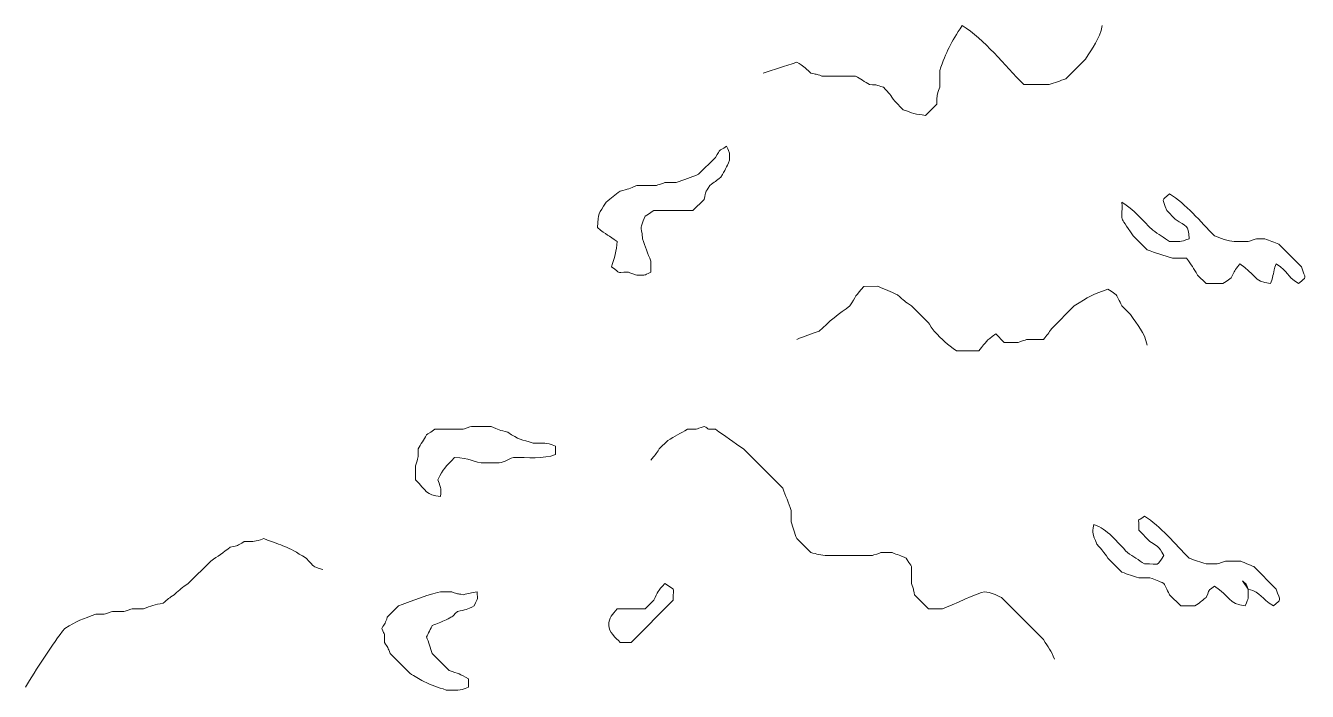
# Model space of a CAD drawing. Header units: millimetres. Extents: x -6423 to -1759, y 6 to 2012.
# Drawn here: x -5551.9 to -5371.2, y 785.4 to 879.3 of the extents above; entities that cross this region are included whole.
import ezdxf

# ---------------------------------------------------------------- set-up
doc = ezdxf.new("R2010")
doc.units = ezdxf.units.MM
doc.header["$MEASUREMENT"] = 0
doc.layers.add('layer 1', color=7, linetype='Continuous')

msp = doc.modelspace()

# ---------------------------------------------------------------- linework, layer by layer
at = {"layer": 'layer 1', "color": 177, "lineweight": 9}
for points, knots in [([(-5400.1433, 879.2982), (-5400.5517, 877.3586), (-5401.5057, 876.2399), (-5402.5147, 874.5534), (-5402.5147, 874.5534), (-5402.5147, 874.5534), (-5405.2825, 871.7875), (-5405.2825, 871.7875), (-5405.2825, 871.7875), (-5406.0738, 871.513), (-5406.8622, 871.2702), (-5407.6542, 870.9965), (-5407.6542, 870.9965), (-5407.6542, 870.9965), (-5411.212, 870.9965), (-5411.212, 870.9965), (-5411.212, 870.9965), (-5413.9154, 873.7002), (-5416.7654, 877.375), (-5419.9084, 879.2977), (-5419.9084, 879.2977), (-5421.4754, 876.9009), (-5422.1496, 875.6342), (-5423.0714, 872.9732), (-5423.0714, 872.9732), (-5423.0714, 872.9732), (-5423.0714, 870.6018), (-5423.0714, 870.6018), (-5423.0714, 870.6018), (-5423.5236, 869.2048), (-5423.4329, 869.7836), (-5423.4664, 868.2298), (-5423.4664, 868.2298), (-5423.4664, 868.2298), (-5425.0479, 866.6477), (-5425.0479, 866.6477), (-5425.0479, 866.6477), (-5426.5084, 866.7598), (-5426.9174, 866.9913), (-5428.2104, 867.4388), (-5428.2104, 867.4388), (-5428.2104, 867.4388), (-5429.3959, 868.624), (-5429.3959, 868.624), (-5429.3959, 868.624), (-5430.04, 869.5877), (-5430.1223, 869.6752), (-5430.9777, 870.6018), (-5430.9777, 870.6018), (-5432.1381, 870.9859), (-5431.7043, 870.9005), (-5432.9541, 870.9962), (-5432.9541, 870.9962), (-5433.6405, 871.4012), (-5434.2469, 871.7727), (-5434.9309, 872.1825), (-5434.9309, 872.1825), (-5434.9309, 872.1825), (-5439.6744, 872.182), (-5439.6744, 872.182), (-5439.6744, 872.182), (-5440.6457, 872.5313), (-5440.3515, 872.4032), (-5441.2556, 872.578), (-5441.2556, 872.578), (-5442.2599, 873.5813), (-5442.1408, 873.4914), (-5443.2324, 874.1587), (-5443.2324, 874.1587), (-5444.9344, 873.4763), (-5446.4236, 873.1797), (-5447.9764, 872.5775)], [0, 0, 0, 0, 0.05263158, 0.05263158, 0.05263158, 0.05263158, 0.10526316, 0.10526316, 0.10526316, 0.10526316, 0.15789474, 0.15789474, 0.15789474, 0.15789474, 0.21052632, 0.21052632, 0.21052632, 0.21052632, 0.26315789, 0.26315789, 0.26315789, 0.26315789, 0.31578947, 0.31578947, 0.31578947, 0.31578947, 0.36842105, 0.36842105, 0.36842105, 0.36842105, 0.42105263, 0.42105263, 0.42105263, 0.42105263, 0.47368421, 0.47368421, 0.47368421, 0.47368421, 0.52631579, 0.52631579, 0.52631579, 0.52631579, 0.57894737, 0.57894737, 0.57894737, 0.57894737, 0.63157895, 0.63157895, 0.63157895, 0.63157895, 0.68421053, 0.68421053, 0.68421053, 0.68421053, 0.73684211, 0.73684211, 0.73684211, 0.73684211, 0.78947368, 0.78947368, 0.78947368, 0.78947368, 0.84210526, 0.84210526, 0.84210526, 0.84210526, 0.89473684, 0.89473684, 0.89473684, 0.89473684, 1, 1, 1, 1]), ([(-5470.1138, 854.3936), (-5469.3815, 854.9842), (-5468.8679, 855.3815), (-5468.1373, 855.974), (-5468.1373, 855.974), (-5466.956, 856.2232), (-5466.8455, 856.3321), (-5465.765, 856.7653), (-5465.765, 856.7653), (-5465.765, 856.7653), (-5462.997, 856.7648), (-5462.997, 856.7648), (-5462.997, 856.7648), (-5462.9743, 856.7766), (-5461.8785, 857.1363), (-5461.8123, 857.1608), (-5461.8123, 857.1608), (-5461.8123, 857.1608), (-5460.2308, 857.16), (-5460.2308, 857.16), (-5460.2308, 857.16), (-5459.1036, 857.551), (-5458.1702, 857.9046), (-5457.0686, 858.3465), (-5457.0686, 858.3465), (-5457.0686, 858.3465), (-5454.6966, 860.718), (-5454.6966, 860.718), (-5454.6966, 860.718), (-5453.7824, 862.0846), (-5454.4416, 861.4202), (-5453.1151, 862.3), (-5453.1151, 862.3), (-5452.6141, 861.0373), (-5452.7544, 861.9222), (-5452.7201, 860.3228), (-5452.7201, 860.3228), (-5453.1459, 859.262), (-5453.312, 858.943), (-5453.9058, 857.9513), (-5453.9058, 857.9513), (-5454.6167, 857.3894), (-5454.7646, 857.2483), (-5455.4871, 856.7648), (-5455.4871, 856.7648), (-5456.1882, 855.5761), (-5456.0025, 856.0935), (-5456.2778, 854.7885), (-5456.2778, 854.7885), (-5456.2778, 854.7885), (-5457.8588, 853.2073), (-5457.8588, 853.2073), (-5457.8588, 853.2073), (-5457.8588, 853.2073), (-5463.393, 853.207), (-5463.393, 853.207), (-5463.393, 853.207), (-5463.4397, 853.1822), (-5464.5118, 852.46), (-5464.5795, 852.4165), (-5464.5795, 852.4165), (-5465.485, 850.3733), (-5465.0932, 851.4088), (-5464.974, 849.2543), (-5464.974, 849.2543), (-5464.5846, 848.1271), (-5464.2307, 847.1937), (-5463.7885, 846.0913), (-5463.7885, 846.0913), (-5463.7885, 846.0913), (-5463.7885, 844.5106), (-5463.7885, 844.5106), (-5463.7885, 844.5106), (-5465.0507, 844.0093), (-5464.1658, 844.1504), (-5465.7653, 844.1153), (-5465.7653, 844.1153), (-5465.789, 844.1256), (-5466.8851, 844.4863), (-5466.9515, 844.5109), (-5466.9515, 844.5109), (-5469.0738, 844.557), (-5467.8016, 844.2176), (-5469.3233, 845.3013), (-5469.3233, 845.3013), (-5468.9417, 846.4752), (-5468.6325, 847.556), (-5468.5323, 848.8585), (-5468.5323, 848.8585), (-5469.7499, 849.7527), (-5470.0797, 849.7355), (-5471.2995, 850.835), (-5471.2995, 850.835), (-5471.2534, 852.9315), (-5471.1244, 852.68), (-5470.1138, 854.3936)], [0, 0, 0, 0, 0.04, 0.04, 0.04, 0.04, 0.08, 0.08, 0.08, 0.08, 0.12, 0.12, 0.12, 0.12, 0.16, 0.16, 0.16, 0.16, 0.2, 0.2, 0.2, 0.2, 0.24, 0.24, 0.24, 0.24, 0.28, 0.28, 0.28, 0.28, 0.32, 0.32, 0.32, 0.32, 0.36, 0.36, 0.36, 0.36, 0.4, 0.4, 0.4, 0.4, 0.44, 0.44, 0.44, 0.44, 0.48, 0.48, 0.48, 0.48, 0.52, 0.52, 0.52, 0.52, 0.56, 0.56, 0.56, 0.56, 0.6, 0.6, 0.6, 0.6, 0.64, 0.64, 0.64, 0.64, 0.68, 0.68, 0.68, 0.68, 0.72, 0.72, 0.72, 0.72, 0.76, 0.76, 0.76, 0.76, 0.8, 0.8, 0.8, 0.8, 0.84, 0.84, 0.84, 0.84, 0.88, 0.88, 0.88, 0.88, 0.92, 0.92, 0.92, 0.92, 1, 1, 1, 1]), ([(-5397.3752, 854.3928), (-5395.7486, 853.3974), (-5394.4675, 851.8805), (-5393.0275, 850.4401), (-5393.0275, 850.4401), (-5392.2262, 849.9167), (-5391.4563, 849.383), (-5390.6555, 848.8585), (-5390.6555, 848.8585), (-5388.9854, 848.8585), (-5389.3388, 848.6916), (-5387.888, 849.2554), (-5387.888, 849.2554), (-5388.0916, 851.3197), (-5388.1456, 850.8593), (-5389.8653, 852.021), (-5389.8653, 852.021), (-5389.8653, 852.021), (-5391.0511, 853.2073), (-5391.0511, 853.2073), (-5391.0511, 853.2073), (-5391.6538, 855.0675), (-5391.8956, 854.5138), (-5390.6555, 855.5793), (-5390.6555, 855.5793), (-5388.3787, 854.1866), (-5386.3126, 851.6316), (-5384.3303, 849.6496), (-5384.3303, 849.6496), (-5383.5986, 849.3959), (-5382.3195, 848.8596), (-5381.5631, 848.8593), (-5381.5631, 848.8593), (-5381.5631, 848.8593), (-5379.5863, 848.8585), (-5379.5863, 848.8585), (-5379.5863, 848.8585), (-5379.5628, 848.8696), (-5378.467, 849.2309), (-5378.4008, 849.2543), (-5378.4008, 849.2543), (-5378.4008, 849.2543), (-5377.2146, 849.2546), (-5377.2146, 849.2546), (-5377.2146, 849.2546), (-5376.5662, 848.988), (-5375.8891, 848.7254), (-5375.2378, 848.4633), (-5375.2378, 848.4633), (-5375.2378, 848.4633), (-5372.0759, 845.3008), (-5372.0759, 845.3008), (-5372.0759, 845.3008), (-5371.4726, 843.4414), (-5371.2308, 843.9941), (-5372.4708, 842.9291), (-5372.4708, 842.9291), (-5374.402, 844.137), (-5373.7017, 844.4879), (-5375.6339, 845.6963), (-5375.6339, 845.6963), (-5376.1657, 844.3252), (-5375.8915, 844.3012), (-5376.4243, 842.9291), (-5376.4243, 842.9291), (-5378.8438, 843.168), (-5378.6018, 844.3679), (-5380.7723, 845.6963), (-5380.7723, 845.6963), (-5381.601, 844.5591), (-5381.374, 844.9201), (-5381.9586, 843.7196), (-5381.9586, 843.7196), (-5382.005, 843.6937), (-5383.0771, 842.9723), (-5383.1448, 842.9291), (-5383.1448, 842.9291), (-5383.1448, 842.9291), (-5385.5166, 842.9293), (-5385.5166, 842.9293), (-5385.5166, 842.9293), (-5385.5166, 842.9293), (-5386.7023, 844.1148), (-5386.7023, 844.1148), (-5386.7023, 844.1148), (-5387.3312, 845.165), (-5387.4775, 845.4661), (-5388.2838, 846.4868), (-5388.2838, 846.4868), (-5388.2838, 846.4868), (-5390.2603, 846.4868), (-5390.2603, 846.4868), (-5390.2603, 846.4868), (-5391.4429, 846.8963), (-5392.6357, 847.2646), (-5393.818, 847.6728), (-5393.818, 847.6728), (-5393.818, 847.6728), (-5395.7948, 849.6496), (-5395.7948, 849.6496), (-5395.7948, 849.6496), (-5397.9405, 852.9312), (-5397.2634, 851.2498), (-5397.3752, 854.3928)], [0, 0, 0, 0, 0.03703704, 0.03703704, 0.03703704, 0.03703704, 0.07407407, 0.07407407, 0.07407407, 0.07407407, 0.11111111, 0.11111111, 0.11111111, 0.11111111, 0.14814815, 0.14814815, 0.14814815, 0.14814815, 0.18518519, 0.18518519, 0.18518519, 0.18518519, 0.22222222, 0.22222222, 0.22222222, 0.22222222, 0.25925926, 0.25925926, 0.25925926, 0.25925926, 0.2962963, 0.2962963, 0.2962963, 0.2962963, 0.33333333, 0.33333333, 0.33333333, 0.33333333, 0.37037037, 0.37037037, 0.37037037, 0.37037037, 0.40740741, 0.40740741, 0.40740741, 0.40740741, 0.44444444, 0.44444444, 0.44444444, 0.44444444, 0.48148148, 0.48148148, 0.48148148, 0.48148148, 0.51851852, 0.51851852, 0.51851852, 0.51851852, 0.55555556, 0.55555556, 0.55555556, 0.55555556, 0.59259259, 0.59259259, 0.59259259, 0.59259259, 0.62962963, 0.62962963, 0.62962963, 0.62962963, 0.66666667, 0.66666667, 0.66666667, 0.66666667, 0.7037037, 0.7037037, 0.7037037, 0.7037037, 0.74074074, 0.74074074, 0.74074074, 0.74074074, 0.77777778, 0.77777778, 0.77777778, 0.77777778, 0.81481481, 0.81481481, 0.81481481, 0.81481481, 0.85185185, 0.85185185, 0.85185185, 0.85185185, 0.88888889, 0.88888889, 0.88888889, 0.88888889, 0.92592593, 0.92592593, 0.92592593, 0.92592593, 1, 1, 1, 1]), ([(-5393.818, 834.2321), (-5394.2172, 836.1266), (-5395.1364, 836.9698), (-5396.1898, 838.5811), (-5396.1898, 838.5811), (-5396.1898, 838.5811), (-5397.3758, 839.7671), (-5397.3758, 839.7671), (-5397.3758, 839.7671), (-5397.4796, 840.0089), (-5398.0463, 841.0947), (-5398.1668, 841.3478), (-5398.1668, 841.3478), (-5398.2129, 841.3739), (-5399.2853, 842.0959), (-5399.3525, 842.1389), (-5399.3525, 842.1389), (-5401.6544, 841.3415), (-5402.0153, 841.1271), (-5404.0962, 839.7671), (-5404.0962, 839.7671), (-5404.0962, 839.7671), (-5407.2582, 836.6044), (-5407.2582, 836.6044), (-5407.2582, 836.6044), (-5407.7378, 835.8563), (-5407.8662, 835.7393), (-5408.4447, 835.0231), (-5408.4447, 835.0231), (-5408.4447, 835.0231), (-5410.8167, 835.0229), (-5410.8167, 835.0229), (-5410.8167, 835.0229), (-5410.8405, 835.0121), (-5411.9365, 834.6513), (-5412.0025, 834.6279), (-5412.0025, 834.6279), (-5412.0025, 834.6279), (-5413.979, 834.6276), (-5413.979, 834.6276), (-5413.979, 834.6276), (-5413.979, 834.6276), (-5415.1647, 835.8136), (-5415.1647, 835.8136), (-5415.1647, 835.8136), (-5416.6861, 834.7621), (-5416.3778, 834.8699), (-5417.5367, 833.4414), (-5417.5367, 833.4414), (-5417.5367, 833.4414), (-5420.6997, 833.4414), (-5420.6997, 833.4414), (-5420.6997, 833.4414), (-5422.0716, 834.3687), (-5422.6221, 834.9693), (-5423.8619, 836.2086), (-5423.8619, 836.2086), (-5423.8867, 836.255), (-5424.6089, 837.3279), (-5424.6524, 837.3949), (-5424.6524, 837.3949), (-5424.6524, 837.3949), (-5427.0241, 839.7671), (-5427.0241, 839.7671), (-5427.0241, 839.7671), (-5427.9873, 840.4105), (-5428.0754, 840.4935), (-5429.0012, 841.3476), (-5429.0012, 841.3476), (-5429.9667, 841.7354), (-5430.8023, 842.146), (-5431.7676, 842.5341), (-5431.7676, 842.5341), (-5431.7676, 842.5341), (-5433.7449, 842.5333), (-5433.7449, 842.5333), (-5433.7449, 842.5333), (-5434.9319, 841.2476), (-5434.9072, 841.1266), (-5435.7214, 839.7666), (-5435.7214, 839.7666), (-5437.1774, 838.7828), (-5438.7431, 837.5069), (-5440.0691, 836.2086), (-5440.0691, 836.2086), (-5441.2545, 835.7988), (-5442.0788, 835.5589), (-5443.2324, 835.0229)], [0, 0, 0, 0, 0.04347826, 0.04347826, 0.04347826, 0.04347826, 0.08695652, 0.08695652, 0.08695652, 0.08695652, 0.13043478, 0.13043478, 0.13043478, 0.13043478, 0.17391304, 0.17391304, 0.17391304, 0.17391304, 0.2173913, 0.2173913, 0.2173913, 0.2173913, 0.26086957, 0.26086957, 0.26086957, 0.26086957, 0.30434783, 0.30434783, 0.30434783, 0.30434783, 0.34782609, 0.34782609, 0.34782609, 0.34782609, 0.39130435, 0.39130435, 0.39130435, 0.39130435, 0.43478261, 0.43478261, 0.43478261, 0.43478261, 0.47826087, 0.47826087, 0.47826087, 0.47826087, 0.52173913, 0.52173913, 0.52173913, 0.52173913, 0.56521739, 0.56521739, 0.56521739, 0.56521739, 0.60869565, 0.60869565, 0.60869565, 0.60869565, 0.65217391, 0.65217391, 0.65217391, 0.65217391, 0.69565217, 0.69565217, 0.69565217, 0.69565217, 0.73913043, 0.73913043, 0.73913043, 0.73913043, 0.7826087, 0.7826087, 0.7826087, 0.7826087, 0.82608696, 0.82608696, 0.82608696, 0.82608696, 0.86956522, 0.86956522, 0.86956522, 0.86956522, 0.91304348, 0.91304348, 0.91304348, 0.91304348, 1, 1, 1, 1]), ([(-5496.5999, 819.6054), (-5496.1949, 820.2915), (-5495.8234, 820.8985), (-5495.4139, 821.5827), (-5495.4139, 821.5827), (-5495.3667, 821.6077), (-5494.2952, 822.3297), (-5494.2274, 822.3729), (-5494.2274, 822.3729), (-5494.2274, 822.3729), (-5490.2742, 822.3729), (-5490.2742, 822.3729), (-5490.2742, 822.3729), (-5490.251, 822.3837), (-5489.1549, 822.7447), (-5489.0887, 822.7682), (-5489.0887, 822.7682), (-5489.0887, 822.7682), (-5486.3214, 822.7682), (-5486.3214, 822.7682), (-5486.3214, 822.7682), (-5485.2414, 822.3344), (-5485.1304, 822.2263), (-5483.9494, 821.9779), (-5483.9494, 821.9779), (-5482.4312, 820.8629), (-5482.0689, 820.9765), (-5480.3917, 820.3964), (-5480.3917, 820.3964), (-5478.6797, 820.3962), (-5478.7424, 820.5886), (-5477.2295, 820.0001), (-5477.2295, 820.0001), (-5477.2295, 820.0001), (-5477.2295, 818.8149), (-5477.2295, 818.8149), (-5477.2295, 818.8149), (-5478.9347, 818.1531), (-5481.1954, 818.4197), (-5483.159, 818.4199), (-5483.159, 818.4199), (-5484.0288, 818.0708), (-5484.6118, 817.6292), (-5485.531, 817.6281), (-5485.531, 817.6281), (-5485.531, 817.6281), (-5487.1125, 817.6292), (-5487.1125, 817.6292), (-5487.1125, 817.6292), (-5488.9052, 817.6289), (-5489.2954, 818.3725), (-5491.4602, 818.4199), (-5491.4602, 818.4199), (-5492.8373, 817.0117), (-5492.9728, 816.8635), (-5493.8322, 815.2567), (-5493.8322, 815.2567), (-5493.3067, 813.7374), (-5493.3815, 814.1983), (-5493.4372, 812.8852), (-5493.4372, 812.8852), (-5495.526, 813.0919), (-5495.411, 813.6733), (-5496.9944, 815.2567), (-5496.9944, 815.2567), (-5496.9944, 815.2567), (-5496.9946, 817.2339), (-5496.9946, 817.2339), (-5496.9946, 817.2339), (-5496.5712, 818.541), (-5496.5999, 818.1133), (-5496.5999, 819.6054)], [0, 0, 0, 0, 0.05263158, 0.05263158, 0.05263158, 0.05263158, 0.10526316, 0.10526316, 0.10526316, 0.10526316, 0.15789474, 0.15789474, 0.15789474, 0.15789474, 0.21052632, 0.21052632, 0.21052632, 0.21052632, 0.26315789, 0.26315789, 0.26315789, 0.26315789, 0.31578947, 0.31578947, 0.31578947, 0.31578947, 0.36842105, 0.36842105, 0.36842105, 0.36842105, 0.42105263, 0.42105263, 0.42105263, 0.42105263, 0.47368421, 0.47368421, 0.47368421, 0.47368421, 0.52631579, 0.52631579, 0.52631579, 0.52631579, 0.57894737, 0.57894737, 0.57894737, 0.57894737, 0.63157895, 0.63157895, 0.63157895, 0.63157895, 0.68421053, 0.68421053, 0.68421053, 0.68421053, 0.73684211, 0.73684211, 0.73684211, 0.73684211, 0.78947368, 0.78947368, 0.78947368, 0.78947368, 0.84210526, 0.84210526, 0.84210526, 0.84210526, 0.89473684, 0.89473684, 0.89473684, 0.89473684, 1, 1, 1, 1]), ([(-5406.8632, 789.9568), (-5407.4072, 791.2435), (-5407.6819, 791.5588), (-5408.445, 792.7245), (-5408.445, 792.7245), (-5408.445, 792.7245), (-5414.3742, 798.654), (-5414.3742, 798.654), (-5414.3742, 798.654), (-5415.2443, 799.0026), (-5415.827, 799.445), (-5416.7462, 799.4442), (-5416.7462, 799.4442), (-5417.4842, 799.4455), (-5421.4119, 797.5099), (-5422.6762, 797.0733), (-5422.6762, 797.0733), (-5422.6762, 797.0733), (-5424.6524, 797.0725), (-5424.6524, 797.0725), (-5424.6524, 797.0725), (-5424.6524, 797.0725), (-5426.6292, 799.0498), (-5426.6292, 799.0498), (-5426.6292, 799.0498), (-5426.8071, 799.8988), (-5426.7254, 799.7292), (-5427.0241, 800.6315), (-5427.0241, 800.6315), (-5427.0241, 800.6315), (-5427.0241, 803.0022), (-5427.0241, 803.0022), (-5427.0241, 803.0022), (-5427.0495, 803.0486), (-5427.7714, 804.1218), (-5427.8152, 804.1882), (-5427.8152, 804.1882), (-5428.6173, 804.57), (-5428.9455, 804.686), (-5429.7914, 804.979), (-5429.7914, 804.979), (-5429.7914, 804.979), (-5431.3729, 804.979), (-5431.3729, 804.979), (-5431.3729, 804.979), (-5431.3966, 804.9687), (-5432.4922, 804.6077), (-5432.5592, 804.5832), (-5432.5592, 804.5832), (-5432.5592, 804.5832), (-5434.9309, 804.5832), (-5434.9309, 804.5832), (-5434.9309, 804.5832), (-5434.9309, 804.5832), (-5438.8836, 804.5832), (-5438.8836, 804.5832), (-5438.8836, 804.5832), (-5439.8318, 804.584), (-5440.3797, 804.8136), (-5441.2556, 804.9792), (-5441.2556, 804.9792), (-5441.2556, 804.9792), (-5443.2324, 806.9552), (-5443.2324, 806.9552), (-5443.2324, 806.9552), (-5443.506, 807.7473), (-5443.7489, 808.5364), (-5444.0228, 809.328), (-5444.0228, 809.328), (-5444.0228, 809.328), (-5444.0228, 810.9095), (-5444.0228, 810.9095), (-5444.0228, 810.9095), (-5444.4128, 812.0362), (-5444.7667, 812.969), (-5445.2083, 814.0709), (-5445.2083, 814.0709), (-5445.2083, 814.0709), (-5450.7431, 819.6059), (-5450.7431, 819.6059), (-5450.7431, 819.6059), (-5452.0852, 820.5127), (-5453.3384, 821.4849), (-5454.696, 822.3729), (-5454.696, 822.3729), (-5456.2232, 822.3729), (-5455.4726, 822.4481), (-5456.2768, 822.7682), (-5456.2768, 822.7682), (-5457.6732, 822.3165), (-5457.0952, 822.4069), (-5458.6495, 822.3729), (-5458.6495, 822.3729), (-5459.6167, 821.7936), (-5460.4499, 821.371), (-5461.4165, 820.7922), (-5461.4165, 820.7922), (-5461.4165, 820.7922), (-5462.602, 819.6054), (-5462.602, 819.6054), (-5462.602, 819.6054), (-5463.0816, 818.8576), (-5463.2103, 818.7406), (-5463.7885, 818.0242)], [0, 0, 0, 0, 0.03703704, 0.03703704, 0.03703704, 0.03703704, 0.07407407, 0.07407407, 0.07407407, 0.07407407, 0.11111111, 0.11111111, 0.11111111, 0.11111111, 0.14814815, 0.14814815, 0.14814815, 0.14814815, 0.18518519, 0.18518519, 0.18518519, 0.18518519, 0.22222222, 0.22222222, 0.22222222, 0.22222222, 0.25925926, 0.25925926, 0.25925926, 0.25925926, 0.2962963, 0.2962963, 0.2962963, 0.2962963, 0.33333333, 0.33333333, 0.33333333, 0.33333333, 0.37037037, 0.37037037, 0.37037037, 0.37037037, 0.40740741, 0.40740741, 0.40740741, 0.40740741, 0.44444444, 0.44444444, 0.44444444, 0.44444444, 0.48148148, 0.48148148, 0.48148148, 0.48148148, 0.51851852, 0.51851852, 0.51851852, 0.51851852, 0.55555556, 0.55555556, 0.55555556, 0.55555556, 0.59259259, 0.59259259, 0.59259259, 0.59259259, 0.62962963, 0.62962963, 0.62962963, 0.62962963, 0.66666667, 0.66666667, 0.66666667, 0.66666667, 0.7037037, 0.7037037, 0.7037037, 0.7037037, 0.74074074, 0.74074074, 0.74074074, 0.74074074, 0.77777778, 0.77777778, 0.77777778, 0.77777778, 0.81481481, 0.81481481, 0.81481481, 0.81481481, 0.85185185, 0.85185185, 0.85185185, 0.85185185, 0.88888889, 0.88888889, 0.88888889, 0.88888889, 0.92592593, 0.92592593, 0.92592593, 0.92592593, 1, 1, 1, 1]), ([(-5380.3771, 801.0255), (-5380.3771, 801.0255), (-5379.5866, 799.8395), (-5379.5866, 799.8395), (-5379.5866, 799.8395), (-5377.6117, 799.2723), (-5377.8318, 798.5715), (-5376.0288, 797.4677), (-5376.0288, 797.4677), (-5374.7888, 798.5327), (-5375.0306, 797.9798), (-5375.6339, 799.8395), (-5375.6339, 799.8395), (-5375.6339, 799.8395), (-5378.7961, 803.0025), (-5378.7961, 803.0025), (-5378.7961, 803.0025), (-5379.1739, 803.1573), (-5380.5324, 803.793), (-5380.7723, 803.7932), (-5380.7723, 803.7932), (-5380.7723, 803.7932), (-5382.7496, 803.7922), (-5382.7496, 803.7922), (-5382.7496, 803.7922), (-5382.7733, 803.7819), (-5383.8691, 803.4217), (-5383.9358, 803.3975), (-5383.9358, 803.3975), (-5383.9358, 803.3975), (-5385.5166, 803.3977), (-5385.5166, 803.3977), (-5385.5166, 803.3977), (-5386.3081, 803.6714), (-5387.0968, 803.9143), (-5387.888, 804.1887), (-5387.888, 804.1887), (-5389.8706, 806.1702), (-5391.9367, 808.725), (-5394.2133, 810.1185), (-5394.2133, 810.1185), (-5395.3104, 809.1758), (-5394.9568, 810.3128), (-5395.0038, 808.1417), (-5395.0038, 808.1417), (-5395.0038, 808.1417), (-5393.4228, 806.5602), (-5393.4228, 806.5602), (-5393.4228, 806.5602), (-5391.9881, 805.5904), (-5392.391, 806.094), (-5391.446, 804.5832), (-5391.446, 804.5832), (-5392.5577, 802.9463), (-5391.9728, 803.3977), (-5394.2133, 803.3977), (-5394.2133, 803.3977), (-5395.014, 803.9216), (-5395.7842, 804.4556), (-5396.5853, 804.9792), (-5396.5853, 804.9792), (-5398.036, 806.43), (-5399.4698, 808.398), (-5401.329, 808.9319), (-5401.329, 808.9319), (-5401.6172, 807.4852), (-5401.4967, 807.7929), (-5400.9338, 806.1655), (-5400.9338, 806.1655), (-5400.0776, 805.2363), (-5400.0004, 805.1464), (-5399.3525, 804.1887), (-5399.3525, 804.1887), (-5399.3525, 804.1887), (-5397.3752, 802.2115), (-5397.3752, 802.2115), (-5397.3752, 802.2115), (-5396.5842, 801.9383), (-5395.795, 801.6955), (-5395.0038, 801.421), (-5395.0038, 801.421), (-5395.0038, 801.421), (-5393.4228, 801.4212), (-5393.4228, 801.4212), (-5393.4228, 801.4212), (-5392.5901, 801.1452), (-5392.226, 800.9928), (-5391.446, 800.6305), (-5391.446, 800.6305), (-5391.3419, 800.3884), (-5390.776, 799.3029), (-5390.6555, 799.049), (-5390.6555, 799.049), (-5390.6555, 799.049), (-5389.074, 797.4683), (-5389.074, 797.4683), (-5389.074, 797.4683), (-5389.074, 797.4683), (-5387.0975, 797.4677), (-5387.0975, 797.4677), (-5387.0975, 797.4677), (-5386.3495, 797.9468), (-5386.233, 798.0763), (-5385.5166, 798.654), (-5385.5166, 798.654), (-5384.6997, 800.3723), (-5385.4807, 799.2765), (-5384.3303, 800.2344), (-5384.3303, 800.2344), (-5382.1592, 798.9076), (-5382.4015, 797.7064), (-5379.9823, 797.4672), (-5379.9823, 797.4672), (-5379.4568, 798.8206), (-5379.5866, 798.2147), (-5379.5866, 799.8395), (-5379.5866, 799.8395), (-5379.884, 800.6255), (-5379.6082, 800.2563), (-5380.3771, 801.0255)], [0, 0, 0, 0, 0.03225806, 0.03225806, 0.03225806, 0.03225806, 0.06451613, 0.06451613, 0.06451613, 0.06451613, 0.09677419, 0.09677419, 0.09677419, 0.09677419, 0.12903226, 0.12903226, 0.12903226, 0.12903226, 0.16129032, 0.16129032, 0.16129032, 0.16129032, 0.19354839, 0.19354839, 0.19354839, 0.19354839, 0.22580645, 0.22580645, 0.22580645, 0.22580645, 0.25806452, 0.25806452, 0.25806452, 0.25806452, 0.29032258, 0.29032258, 0.29032258, 0.29032258, 0.32258065, 0.32258065, 0.32258065, 0.32258065, 0.35483871, 0.35483871, 0.35483871, 0.35483871, 0.38709677, 0.38709677, 0.38709677, 0.38709677, 0.41935484, 0.41935484, 0.41935484, 0.41935484, 0.4516129, 0.4516129, 0.4516129, 0.4516129, 0.48387097, 0.48387097, 0.48387097, 0.48387097, 0.51612903, 0.51612903, 0.51612903, 0.51612903, 0.5483871, 0.5483871, 0.5483871, 0.5483871, 0.58064516, 0.58064516, 0.58064516, 0.58064516, 0.61290323, 0.61290323, 0.61290323, 0.61290323, 0.64516129, 0.64516129, 0.64516129, 0.64516129, 0.67741935, 0.67741935, 0.67741935, 0.67741935, 0.70967742, 0.70967742, 0.70967742, 0.70967742, 0.74193548, 0.74193548, 0.74193548, 0.74193548, 0.77419355, 0.77419355, 0.77419355, 0.77419355, 0.80645161, 0.80645161, 0.80645161, 0.80645161, 0.83870968, 0.83870968, 0.83870968, 0.83870968, 0.87096774, 0.87096774, 0.87096774, 0.87096774, 0.90322581, 0.90322581, 0.90322581, 0.90322581, 0.93548387, 0.93548387, 0.93548387, 0.93548387, 1, 1, 1, 1]), ([(-5510.0404, 802.6067), (-5511.73, 803.0934), (-5511.0065, 802.8124), (-5512.4124, 804.1882), (-5512.4124, 804.1882), (-5515.2031, 806.0128), (-5515.5677, 805.8188), (-5518.3418, 806.9555), (-5518.3418, 806.9555), (-5519.8071, 806.4808), (-5519.4727, 806.5602), (-5521.1088, 806.5607), (-5521.1088, 806.5607), (-5522.2977, 805.8591), (-5521.7806, 806.0437), (-5523.0856, 805.7695), (-5523.0856, 805.7695), (-5524.0849, 804.9587), (-5524.8203, 804.468), (-5525.8528, 803.7932), (-5525.8528, 803.7932), (-5525.8528, 803.7932), (-5529.0153, 800.6305), (-5529.0153, 800.6305), (-5529.0153, 800.6305), (-5529.979, 799.9863), (-5530.0658, 799.9041), (-5530.992, 799.0498), (-5530.992, 799.0498), (-5531.7401, 798.5704), (-5531.8569, 798.4417), (-5532.5733, 797.8632), (-5532.5733, 797.8632), (-5533.6942, 797.6512), (-5534.3014, 797.4316), (-5535.3405, 797.0725), (-5535.3405, 797.0725), (-5535.3405, 797.0725), (-5536.921, 797.0733), (-5536.921, 797.0733), (-5536.921, 797.0733), (-5536.9455, 797.0619), (-5538.0416, 796.7007), (-5538.1075, 796.678), (-5538.1075, 796.678), (-5538.1075, 796.678), (-5539.689, 796.6772), (-5539.689, 796.6772), (-5539.689, 796.6772), (-5539.7127, 796.667), (-5540.808, 796.3055), (-5540.8747, 796.2823), (-5540.8747, 796.2823), (-5540.8747, 796.2823), (-5542.0607, 796.2823), (-5542.0607, 796.2823), (-5542.0607, 796.2823), (-5543.8967, 795.6468), (-5544.7049, 795.3259), (-5546.409, 794.3052), (-5546.409, 794.3052), (-5548.1046, 792.2151), (-5550.566, 788.3375), (-5551.9432, 786.0038)], [0, 0, 0, 0, 0.05882353, 0.05882353, 0.05882353, 0.05882353, 0.11764706, 0.11764706, 0.11764706, 0.11764706, 0.17647059, 0.17647059, 0.17647059, 0.17647059, 0.23529412, 0.23529412, 0.23529412, 0.23529412, 0.29411765, 0.29411765, 0.29411765, 0.29411765, 0.35294118, 0.35294118, 0.35294118, 0.35294118, 0.41176471, 0.41176471, 0.41176471, 0.41176471, 0.47058824, 0.47058824, 0.47058824, 0.47058824, 0.52941176, 0.52941176, 0.52941176, 0.52941176, 0.58823529, 0.58823529, 0.58823529, 0.58823529, 0.64705882, 0.64705882, 0.64705882, 0.64705882, 0.70588235, 0.70588235, 0.70588235, 0.70588235, 0.76470588, 0.76470588, 0.76470588, 0.76470588, 0.82352941, 0.82352941, 0.82352941, 0.82352941, 0.88235294, 0.88235294, 0.88235294, 0.88235294, 1, 1, 1, 1]), ([(-5468.5323, 797.0725), (-5468.5323, 797.0725), (-5464.5795, 797.0725), (-5464.5795, 797.0725), (-5464.5795, 797.0725), (-5464.5795, 797.0725), (-5463.3935, 798.259), (-5463.3935, 798.259), (-5463.3935, 798.259), (-5462.7903, 799.4975), (-5462.8488, 799.4801), (-5461.8123, 800.6305), (-5461.8123, 800.6305), (-5460.2189, 799.436), (-5460.6743, 800.4741), (-5460.626, 798.259), (-5460.626, 798.259), (-5460.626, 798.259), (-5466.5558, 792.329), (-5466.5558, 792.329), (-5466.5558, 792.329), (-5466.5558, 792.329), (-5468.1373, 792.3293), (-5468.1373, 792.3293), (-5468.1373, 792.3293), (-5468.7247, 792.9653), (-5469.7177, 793.8259), (-5469.718, 794.7013), (-5469.718, 794.7013), (-5469.718, 795.8865), (-5469.2154, 796.1873), (-5468.5323, 797.0725)], [0, 0, 0, 0, 0.11111111, 0.11111111, 0.11111111, 0.11111111, 0.22222222, 0.22222222, 0.22222222, 0.22222222, 0.33333333, 0.33333333, 0.33333333, 0.33333333, 0.44444444, 0.44444444, 0.44444444, 0.44444444, 0.55555556, 0.55555556, 0.55555556, 0.55555556, 0.66666667, 0.66666667, 0.66666667, 0.66666667, 0.77777778, 0.77777778, 0.77777778, 0.77777778, 1, 1, 1, 1]), ([(-5501.7386, 794.3055), (-5501.2888, 795.0077), (-5501.2137, 795.0757), (-5500.9481, 795.8878), (-5500.9481, 795.8878), (-5500.9481, 795.8878), (-5499.3666, 797.4677), (-5499.3666, 797.4677), (-5499.3666, 797.4677), (-5498.2872, 797.8411), (-5494.2232, 799.4445), (-5493.4372, 799.4455), (-5493.4372, 799.4455), (-5493.4372, 799.4455), (-5491.8562, 799.4445), (-5491.8562, 799.4445), (-5491.8562, 799.4445), (-5490.8843, 799.0946), (-5491.1783, 799.2238), (-5490.2747, 799.0487), (-5490.2747, 799.0487), (-5489.4853, 799.2022), (-5489.0876, 799.296), (-5488.2982, 799.4445), (-5488.2982, 799.4445), (-5488.2159, 798.1915), (-5488.0933, 798.8217), (-5488.6932, 797.4683), (-5488.6932, 797.4683), (-5489.7616, 796.9707), (-5489.8478, 796.9077), (-5491.0652, 796.6772), (-5491.0652, 796.6772), (-5491.992, 795.751), (-5491.7323, 796.0428), (-5492.6467, 795.4918), (-5492.6467, 795.4918), (-5493.2982, 795.2321), (-5493.9724, 794.9676), (-5494.6232, 794.701), (-5494.6232, 794.701), (-5494.7265, 794.4584), (-5495.2934, 793.3732), (-5495.4137, 793.1195), (-5495.4137, 793.1195), (-5495.14, 792.3277), (-5494.8971, 791.5393), (-5494.6232, 790.748), (-5494.6232, 790.748), (-5494.6232, 790.748), (-5492.2509, 788.3758), (-5492.2509, 788.3758), (-5492.2509, 788.3758), (-5490.9136, 787.9128), (-5490.7535, 787.9231), (-5489.4847, 787.1895), (-5489.4847, 787.1895), (-5489.4847, 787.1895), (-5489.4842, 786.0038), (-5489.4842, 786.0038), (-5489.4842, 786.0038), (-5490.9974, 785.4163), (-5490.9347, 785.6088), (-5492.6467, 785.608), (-5492.6467, 785.608), (-5493.8314, 786.0185), (-5494.6556, 786.2588), (-5495.8089, 786.7943), (-5495.8089, 786.7943), (-5496.5667, 787.1922), (-5497.0585, 787.5046), (-5497.7859, 787.9805), (-5497.7859, 787.9805), (-5497.7859, 787.9805), (-5500.5526, 790.748), (-5500.5526, 790.748), (-5500.5526, 790.748), (-5500.8609, 791.6047), (-5500.9025, 791.5812), (-5501.3439, 792.3293), (-5501.3439, 792.3293), (-5501.3439, 793.9179), (-5501.2751, 793.1108), (-5501.7386, 794.3055)], [0, 0, 0, 0, 0.04545455, 0.04545455, 0.04545455, 0.04545455, 0.09090909, 0.09090909, 0.09090909, 0.09090909, 0.13636364, 0.13636364, 0.13636364, 0.13636364, 0.18181818, 0.18181818, 0.18181818, 0.18181818, 0.22727273, 0.22727273, 0.22727273, 0.22727273, 0.27272727, 0.27272727, 0.27272727, 0.27272727, 0.31818182, 0.31818182, 0.31818182, 0.31818182, 0.36363636, 0.36363636, 0.36363636, 0.36363636, 0.40909091, 0.40909091, 0.40909091, 0.40909091, 0.45454545, 0.45454545, 0.45454545, 0.45454545, 0.5, 0.5, 0.5, 0.5, 0.54545455, 0.54545455, 0.54545455, 0.54545455, 0.59090909, 0.59090909, 0.59090909, 0.59090909, 0.63636364, 0.63636364, 0.63636364, 0.63636364, 0.68181818, 0.68181818, 0.68181818, 0.68181818, 0.72727273, 0.72727273, 0.72727273, 0.72727273, 0.77272727, 0.77272727, 0.77272727, 0.77272727, 0.81818182, 0.81818182, 0.81818182, 0.81818182, 0.86363636, 0.86363636, 0.86363636, 0.86363636, 0.90909091, 0.90909091, 0.90909091, 0.90909091, 1, 1, 1, 1])]:
    msp.add_open_spline(points, degree=3, knots=knots, dxfattribs=at)

doc.saveas('drawing.dxf')
